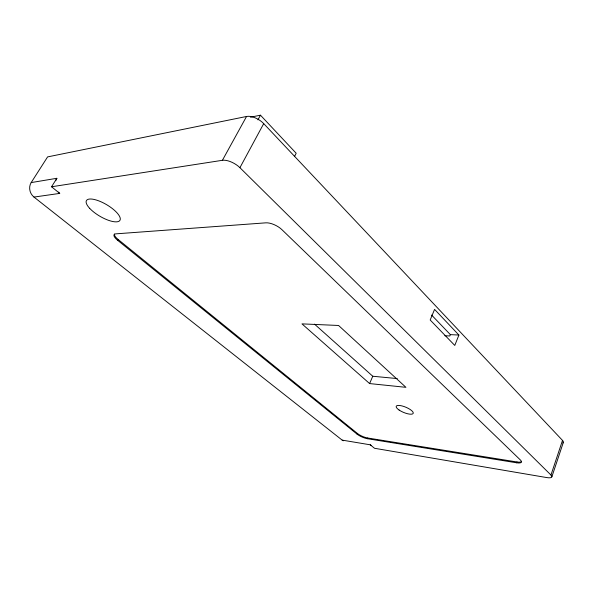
<?xml version="1.0" encoding="UTF-8"?>
<svg xmlns="http://www.w3.org/2000/svg" width="593" height="593" viewBox="0 0 593 593"><rect width="100%" height="100%" fill="white"/><g stroke="black" fill="none" stroke-linecap="round" stroke-linejoin="round"><path stroke-width="0.89" d="M551.861 476.824L563.35 442.311M342.161 440.117L370.247 444.809L374.531 448.278L546.828 477.587A9.547 2.765 20 0 0 550.956 475.037L562.505 440.406L263.715 123.626A13.387 6.693 30.5 0 0 246.547 116.473L47.596 156.9L31.177 182.585A10.444 9.236 67.3 0 0 33.986 197.076L342.161 440.117A7.561 5.107 -81.6 0 0 343.377 440.769M516.711 462.799A9.481 2.802 20.5 0 0 520.439 460.035L281.949 229.691A12.416 5.226 27.3 0 0 265.857 222.835L115.776 233.857A10.466 3.476 29.6 0 0 117.577 240.239L357.127 434.187A7.968 2.142 23.4 0 0 367.378 438.709L516.711 462.799L517 461.977A9.473 2.809 20.5 0 0 521.358 461.695M458.908 335.045L454.772 345.437L430.184 320.005L434.573 309.39L458.908 335.045L450.369 334.63L431.593 315.053M450.369 334.63L449.828 335.972L444.787 335.727M367.378 438.709L367.675 438.005L517 461.977M357.127 434.187L357.431 433.483L118.051 239.409A10.459 3.484 29.6 0 1 114.456 234.042M369.609 383.575L301.97 323.874L338.573 325.475L405.931 387.325L369.609 383.575L372.76 376.244L314.52 324.134M294.617 156.307L296.189 153.253L260.468 115.19L250.476 117.199M550.956 475.037L239.92 167.686L263.715 123.626M257.925 119.853L260.468 115.19M31.177 182.585L56.876 178.293L51.547 186.773L222.405 160.303L246.547 116.473M117.577 240.239L118.051 239.409M33.986 197.076L59.73 193.4A10.852 9.436 70.3 0 1 58.396 192.125M372.76 376.244L397.266 378.579M51.547 186.773L59.73 193.4M371.463 445.476A7.791 5.092 -81.9 0 1 370.247 444.809M222.405 160.303A13.683 6.16 29.7 0 1 239.92 167.686M55.779 180.709A10.852 9.436 70.3 0 1 56.876 178.293M562.505 440.406A9.399 3.047 19.3 0 1 562.861 442.978M367.675 438.005A7.968 2.15 23.4 0 1 357.431 433.483M89.684 208.351A19.45 6.693 30.5 0 0 119.008 221.219A19.45 6.693 30.5 0 0 100.877 201.731A19.45 6.693 30.5 0 0 89.684 208.351M399.104 410.037A9.191 2.832 22.6 0 0 413.113 413.521A9.191 2.832 22.6 0 0 401.935 405.909A9.191 2.832 22.6 0 0 399.104 410.037"/></g></svg>
